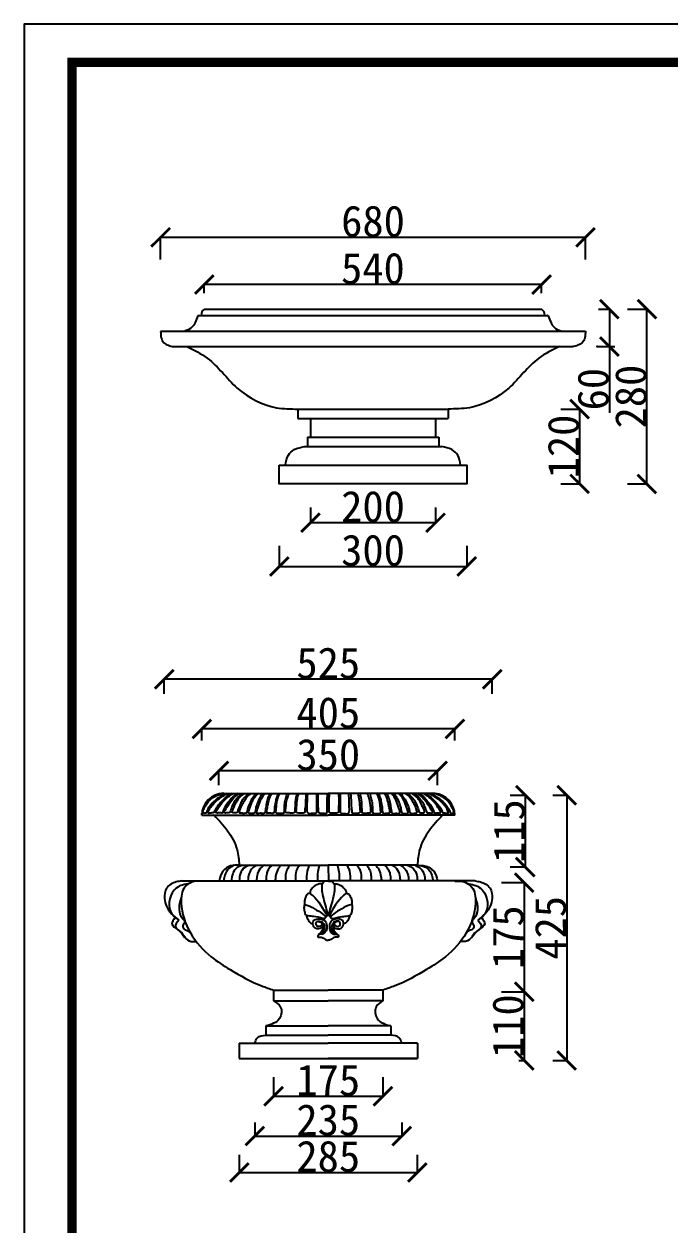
# Model space of a CAD drawing. Extents: x 3172 to 33391, y 13916 to 34175.
# Drawn here: x 8811 to 9845, y 19893 to 21815 of the extents above; entities that cross this region are included whole.
import ezdxf

# ---------------------------------------------------------------- set-up
doc = ezdxf.new("R2010")
doc.units = 0
doc.layers.get('0').update_dxf_attribs({"linetype": 'CONTINUOUS'})
doc.layers.get('DEFPOINTS').update_dxf_attribs({"linetype": 'CONTINUOUS'})
doc.dimstyles.new('ISO-25', dxfattribs={"dimtxt": 2.5, "dimasz": 2.5, "dimexe": 1.25, "dimexo": 0.625, "dimtad": 1, "dimdec": 4, "dimdsep": 46, "dimlunit": 6, "dimtxsty": 'Standard', "dimcen": 2.5, "dimadec": 0, "dimazin": 0, "dimtfac": 1, "dimtdec": 4, "dimtmove": 0, "dimatfit": 3, "dimfxl": 1, "dimtolj": 1, "dimtzin": 0, "dimarcsym": 0})

# ---------------------------------------------------------------- blocks, each defined once
blk = doc.blocks.new('_ARCHTICK')
at = {"color": 0, "linetype": 'ByBlock', "const_width": 0.15}
blk.add_lwpolyline([(-0.5, -0.5), (0.5, 0.5)], dxfattribs=at)
blk = doc.blocks.new('*D100')
at = {"color": 0, "linetype": 'ByBlock'}
for p, q in [((11835.2, 18869.2), (11867.4, 18869.2)), ((11866.1, 18589.2), (11866.1, 18869.2)), ((11835.2, 18589.2), (11867.4, 18589.2))]:
    blk.add_line(p, q, dxfattribs=at)
at = {"layer": 'DEFPOINTS', "color": 0, "linetype": 'ByBlock'}
for p in [(11834.6, 18869.2), (11866.1, 18869.2), (11834.6, 18589.2)]:
    blk.add_point(p, dxfattribs=at)
at = {"color": 0, "linetype": 'ByBlock', "xscale": 30, "yscale": 30, "zscale": 30}
for p, rotation in [((11866.1, 18869.2), 90), ((11866.1, 18589.2), 270)]:
    blk.add_blockref('_ARCHTICK', p, dxfattribs=dict(at, rotation=rotation))
at = {"color": 0, "linetype": 'ByBlock', "insert": (11840.5, 18729.2), "char_height": 50, "attachment_point": 5, "rotation": 90}
blk.add_mtext('\\A1;280', dxfattribs=at)
blk = doc.blocks.new('*D102')
at = {"color": 0, "linetype": 'ByBlock'}
for p, q in [((11632, 18709.2), (11663.2, 18709.2)), ((11662, 18709.2), (11662, 18589.2)), ((11632, 18589.2), (11663.2, 18589.2))]:
    blk.add_line(p, q, dxfattribs=at)
at = {"layer": 'DEFPOINTS', "color": 0, "linetype": 'ByBlock'}
for p in [(11631.4, 18709.2), (11631.4, 18589.2), (11662, 18589.2)]:
    blk.add_point(p, dxfattribs=at)
at = {"color": 0, "linetype": 'ByBlock', "xscale": 30, "yscale": 30, "zscale": 30}
for p, rotation in [((11662, 18709.2), 90), ((11662, 18589.2), 270)]:
    blk.add_blockref('_ARCHTICK', p, dxfattribs=dict(at, rotation=rotation))
at = {"color": 0, "linetype": 'ByBlock', "insert": (11636.3, 18649.2), "char_height": 50, "attachment_point": 5, "rotation": 90}
blk.add_mtext('\\A1;120', dxfattribs=at)
blk = doc.blocks.new('*D98')
at = {"color": 0, "linetype": 'ByBlock'}
for p, q in [((11030.8, 18483), (11030.8, 18457.3)), ((11231, 18483), (11231, 18457.3)), ((11231, 18458.5), (11030.8, 18458.5))]:
    blk.add_line(p, q, dxfattribs=at)
at = {"layer": 'DEFPOINTS', "color": 0, "linetype": 'ByBlock'}
for p in [(11030.8, 18483.7), (11231, 18483.7), (11030.8, 18458.5)]:
    blk.add_point(p, dxfattribs=at)
at = {"color": 0, "linetype": 'ByBlock', "xscale": 30, "yscale": 30, "zscale": 30, "rotation": 180}
blk.add_blockref('_ARCHTICK', (11030.8, 18458.5), dxfattribs=at)
at = {"color": 0, "linetype": 'ByBlock', "xscale": 30, "yscale": 30, "zscale": 30}
blk.add_blockref('_ARCHTICK', (11231, 18458.5), dxfattribs=at)
at = {"color": 0, "linetype": 'ByBlock', "insert": (11130.9, 18484.2), "char_height": 50, "attachment_point": 5}
blk.add_mtext('\\A1;200', dxfattribs=at)
blk = doc.blocks.new('*D99')
at = {"color": 0, "linetype": 'ByBlock'}
for p, q in [((10980.8, 18332.8), (10980.8, 18298.6)), ((11281, 18332.8), (11281, 18298.6)), ((10980.8, 18299.8), (11281, 18299.8))]:
    blk.add_line(p, q, dxfattribs=at)
at = {"layer": 'DEFPOINTS', "color": 0, "linetype": 'ByBlock'}
for p in [(10980.8, 18333.4), (11281, 18333.4), (11281, 18299.8)]:
    blk.add_point(p, dxfattribs=at)
at = {"color": 0, "linetype": 'ByBlock', "xscale": 30, "yscale": 30, "zscale": 30, "rotation": 180}
blk.add_blockref('_ARCHTICK', (10980.8, 18299.8), dxfattribs=at)
at = {"color": 0, "linetype": 'ByBlock', "xscale": 30, "yscale": 30, "zscale": 30}
blk.add_blockref('_ARCHTICK', (11281, 18299.8), dxfattribs=at)
at = {"color": 0, "linetype": 'ByBlock', "insert": (11130.9, 18325.5), "char_height": 50, "attachment_point": 5}
blk.add_mtext('\\A1;300', dxfattribs=at)
blk = doc.blocks.new('*D96')
at = {"color": 0, "linetype": 'ByBlock'}
for p, q in [((10790.9, 19047.8), (10790.9, 19084.4)), ((11470.9, 19083.2), (10790.9, 19083.2)), ((11470.9, 19047.8), (11470.9, 19084.4))]:
    blk.add_line(p, q, dxfattribs=at)
at = {"layer": 'DEFPOINTS', "color": 0, "linetype": 'ByBlock'}
for p in [(10790.9, 19083.2), (10790.9, 19047.2), (11470.9, 19047.2)]:
    blk.add_point(p, dxfattribs=at)
at = {"color": 0, "linetype": 'ByBlock', "xscale": 30, "yscale": 30, "zscale": 30, "rotation": 180}
blk.add_blockref('_ARCHTICK', (10790.9, 19083.2), dxfattribs=at)
at = {"color": 0, "linetype": 'ByBlock', "xscale": 30, "yscale": 30, "zscale": 30}
blk.add_blockref('_ARCHTICK', (11470.9, 19083.2), dxfattribs=at)
at = {"color": 0, "linetype": 'ByBlock', "insert": (11130.9, 19108.8), "char_height": 50, "attachment_point": 5}
blk.add_mtext('\\A1;680', dxfattribs=at)
blk = doc.blocks.new('*D97')
at = {"color": 0, "linetype": 'ByBlock'}
for p, q in [((10860.8, 18994), (10860.8, 19008.9)), ((11400.6, 19007.6), (10860.8, 19007.6)), ((11400.6, 18994), (11400.6, 19008.9))]:
    blk.add_line(p, q, dxfattribs=at)
at = {"layer": 'DEFPOINTS', "color": 0, "linetype": 'ByBlock'}
for p in [(10860.8, 19007.6), (10860.8, 18993.3), (11400.6, 18993.3)]:
    blk.add_point(p, dxfattribs=at)
at = {"color": 0, "linetype": 'ByBlock', "xscale": 30, "yscale": 30, "zscale": 30, "rotation": 180}
blk.add_blockref('_ARCHTICK', (10860.8, 19007.6), dxfattribs=at)
at = {"color": 0, "linetype": 'ByBlock', "xscale": 30, "yscale": 30, "zscale": 30}
blk.add_blockref('_ARCHTICK', (11400.6, 19007.6), dxfattribs=at)
at = {"color": 0, "linetype": 'ByBlock', "insert": (11130.7, 19033.3), "char_height": 50, "attachment_point": 5}
blk.add_mtext('\\A1;540', dxfattribs=at)
blk = doc.blocks.new('*D101')
at = {"color": 0, "linetype": 'ByBlock'}
for p, q in [((11742.7, 18869.2), (11761.5, 18869.2)), ((11760.3, 18869.2), (11760.3, 18809.2)), ((11742.1, 18809.2), (11761.5, 18809.2)), ((11760.3, 18809.2), (11760.3, 18703))]:
    blk.add_line(p, q, dxfattribs=at)
at = {"layer": 'DEFPOINTS', "color": 0, "linetype": 'ByBlock'}
for p in [(11742.1, 18869.2), (11741.5, 18809.2), (11760.3, 18809.2)]:
    blk.add_point(p, dxfattribs=at)
at = {"color": 0, "linetype": 'ByBlock', "xscale": 30, "yscale": 30, "zscale": 30}
for p, rotation in [((11760.3, 18869.2), 90), ((11760.3, 18809.2), 270)]:
    blk.add_blockref('_ARCHTICK', p, dxfattribs=dict(at, rotation=rotation))
at = {"color": 0, "linetype": 'ByBlock', "insert": (11734.6, 18741.1), "char_height": 50, "attachment_point": 5, "rotation": 90}
blk.add_mtext('\\A1;60', dxfattribs=at)
blk = doc.blocks.new('*D107')
at = {"color": 0, "linetype": 'ByBlock'}
for p, q in [((9019.8, 21192.3), (9043.4, 21192.3)), ((9042.2, 21192.3), (9042.2, 20767.3)), ((9019.8, 20767.3), (9043.4, 20767.3))]:
    blk.add_line(p, q, dxfattribs=at)
at = {"layer": 'DEFPOINTS', "color": 0, "linetype": 'ByBlock'}
for p in [(9019.2, 21192.3), (9019.2, 20767.3), (9042.2, 20767.3)]:
    blk.add_point(p, dxfattribs=at)
at = {"color": 0, "linetype": 'ByBlock', "xscale": 30, "yscale": 30, "zscale": 30}
for p, rotation in [((9042.2, 21192.3), 90), ((9042.2, 20767.3), 270)]:
    blk.add_blockref('_ARCHTICK', p, dxfattribs=dict(at, rotation=rotation))
at = {"color": 0, "linetype": 'ByBlock', "insert": (9016.6, 20979.8), "char_height": 50, "attachment_point": 5, "rotation": 90}
blk.add_mtext('\\A1;425', dxfattribs=at)
blk = doc.blocks.new('*D108')
at = {"color": 0, "linetype": 'ByBlock'}
for p, q in [((8972.2, 21192.3), (8997.6, 21192.3)), ((8996.3, 21192.3), (8996.3, 21077.3)), ((8972.2, 21077.3), (8997.6, 21077.3))]:
    blk.add_line(p, q, dxfattribs=at)
at = {"layer": 'DEFPOINTS', "color": 0, "linetype": 'ByBlock'}
for p in [(8971.6, 21192.3), (8971.6, 21077.3), (8996.3, 21077.3)]:
    blk.add_point(p, dxfattribs=at)
at = {"color": 0, "linetype": 'ByBlock', "xscale": 30, "yscale": 30, "zscale": 30}
for p, rotation in [((8996.3, 21192.3), 90), ((8996.3, 21077.3), 270)]:
    blk.add_blockref('_ARCHTICK', p, dxfattribs=dict(at, rotation=rotation))
at = {"color": 0, "linetype": 'ByBlock', "insert": (8970.7, 21134.8), "char_height": 50, "attachment_point": 5, "rotation": 90}
blk.add_mtext('\\A1;115', dxfattribs=at)
blk = doc.blocks.new('*D110')
at = {"color": 0, "linetype": 'ByBlock'}
for p, q in [((8958.2, 20877.3), (8995.8, 20877.3)), ((8994.5, 20877.3), (8994.5, 20767.3)), ((8985.7, 20767.3), (8995.8, 20767.3))]:
    blk.add_line(p, q, dxfattribs=at)
at = {"layer": 'DEFPOINTS', "color": 0, "linetype": 'ByBlock'}
for p in [(8957.6, 20877.3), (8985.1, 20767.3), (8994.5, 20767.3)]:
    blk.add_point(p, dxfattribs=at)
at = {"color": 0, "linetype": 'ByBlock', "xscale": 30, "yscale": 30, "zscale": 30}
for p, rotation in [((8994.5, 20877.3), 90), ((8994.5, 20767.3), 270)]:
    blk.add_blockref('_ARCHTICK', p, dxfattribs=dict(at, rotation=rotation))
at = {"color": 0, "linetype": 'ByBlock', "insert": (8968.9, 20822.3), "char_height": 50, "attachment_point": 5, "rotation": 90}
blk.add_mtext('\\A1;110', dxfattribs=at)
blk = doc.blocks.new('*D109')
at = {"color": 0, "linetype": 'ByBlock'}
for p, q in [((8958.2, 21052.3), (8995.8, 21052.3)), ((8994.5, 21052.3), (8994.5, 20877.3)), ((8958.2, 20877.3), (8995.8, 20877.3))]:
    blk.add_line(p, q, dxfattribs=at)
at = {"layer": 'DEFPOINTS', "color": 0, "linetype": 'ByBlock'}
for p in [(8957.6, 21052.3), (8957.6, 20877.3), (8994.5, 20877.3)]:
    blk.add_point(p, dxfattribs=at)
at = {"color": 0, "linetype": 'ByBlock', "xscale": 30, "yscale": 30, "zscale": 30}
for p, rotation in [((8994.5, 21052.3), 90), ((8994.5, 20877.3), 270)]:
    blk.add_blockref('_ARCHTICK', p, dxfattribs=dict(at, rotation=rotation))
at = {"color": 0, "linetype": 'ByBlock', "insert": (8968.9, 20964.8), "char_height": 50, "attachment_point": 5, "rotation": 90}
blk.add_mtext('\\A1;175', dxfattribs=at)
blk = doc.blocks.new('*D111')
at = {"color": 0, "linetype": 'ByBlock'}
for p, q in [((8538.4, 20634.1), (8538.4, 20604.4)), ((8823.4, 20634.1), (8823.4, 20604.4)), ((8538.4, 20605.7), (8823.4, 20605.7))]:
    blk.add_line(p, q, dxfattribs=at)
at = {"layer": 'DEFPOINTS', "color": 0, "linetype": 'ByBlock'}
for p in [(8538.4, 20634.7), (8823.4, 20634.7), (8823.4, 20605.7)]:
    blk.add_point(p, dxfattribs=at)
at = {"color": 0, "linetype": 'ByBlock', "xscale": 30, "yscale": 30, "zscale": 30, "rotation": 180}
blk.add_blockref('_ARCHTICK', (8538.4, 20605.7), dxfattribs=at)
at = {"color": 0, "linetype": 'ByBlock', "xscale": 30, "yscale": 30, "zscale": 30}
blk.add_blockref('_ARCHTICK', (8823.4, 20605.7), dxfattribs=at)
at = {"color": 0, "linetype": 'ByBlock', "insert": (8680.9, 20631.3), "char_height": 50, "attachment_point": 5}
blk.add_mtext('\\A1;285', dxfattribs=at)
blk = doc.blocks.new('*D112')
at = {"color": 0, "linetype": 'ByBlock'}
for p, q in [((8563.4, 20668), (8563.4, 20645)), ((8798.4, 20668), (8798.4, 20645)), ((8563.4, 20646.2), (8798.4, 20646.2))]:
    blk.add_line(p, q, dxfattribs=at)
at = {"layer": 'DEFPOINTS', "color": 0, "linetype": 'ByBlock'}
for p in [(8563.4, 20668.6), (8798.4, 20668.6), (8798.4, 20646.2)]:
    blk.add_point(p, dxfattribs=at)
at = {"color": 0, "linetype": 'ByBlock', "xscale": 30, "yscale": 30, "zscale": 30, "rotation": 180}
blk.add_blockref('_ARCHTICK', (8563.4, 20646.2), dxfattribs=at)
at = {"color": 0, "linetype": 'ByBlock', "xscale": 30, "yscale": 30, "zscale": 30}
blk.add_blockref('_ARCHTICK', (8798.4, 20646.2), dxfattribs=at)
at = {"color": 0, "linetype": 'ByBlock', "insert": (8680.9, 20671.8), "char_height": 50, "attachment_point": 5}
blk.add_mtext('\\A1;235', dxfattribs=at)
blk = doc.blocks.new('*D113')
at = {"color": 0, "linetype": 'ByBlock'}
for p, q in [((8593.4, 20722.6), (8593.4, 20690.8)), ((8768.4, 20722.6), (8768.4, 20690.8)), ((8593.4, 20692.1), (8768.4, 20692.1))]:
    blk.add_line(p, q, dxfattribs=at)
at = {"layer": 'DEFPOINTS', "color": 0, "linetype": 'ByBlock'}
for p in [(8593.4, 20723.3), (8768.4, 20723.3), (8768.4, 20692.1)]:
    blk.add_point(p, dxfattribs=at)
at = {"color": 0, "linetype": 'ByBlock', "xscale": 30, "yscale": 30, "zscale": 30, "rotation": 180}
blk.add_blockref('_ARCHTICK', (8593.4, 20692.1), dxfattribs=at)
at = {"color": 0, "linetype": 'ByBlock', "xscale": 30, "yscale": 30, "zscale": 30}
blk.add_blockref('_ARCHTICK', (8768.4, 20692.1), dxfattribs=at)
at = {"color": 0, "linetype": 'ByBlock', "insert": (8680.9, 20717.7), "char_height": 50, "attachment_point": 5}
blk.add_mtext('\\A1;175', dxfattribs=at)
blk = doc.blocks.new('*D105')
at = {"color": 0, "linetype": 'ByBlock'}
for p, q in [((8478.4, 21320.6), (8478.4, 21340.6)), ((8883.6, 21339.3), (8478.4, 21339.3)), ((8883.6, 21320.6), (8883.6, 21340.6))]:
    blk.add_line(p, q, dxfattribs=at)
at = {"layer": 'DEFPOINTS', "color": 0, "linetype": 'ByBlock'}
for p in [(8478.4, 21339.3), (8478.4, 21319.9), (8883.6, 21319.9)]:
    blk.add_point(p, dxfattribs=at)
at = {"color": 0, "linetype": 'ByBlock', "xscale": 30, "yscale": 30, "zscale": 30, "rotation": 180}
blk.add_blockref('_ARCHTICK', (8478.4, 21339.3), dxfattribs=at)
at = {"color": 0, "linetype": 'ByBlock', "xscale": 30, "yscale": 30, "zscale": 30}
blk.add_blockref('_ARCHTICK', (8883.6, 21339.3), dxfattribs=at)
at = {"color": 0, "linetype": 'ByBlock', "insert": (8681, 21365), "char_height": 50, "attachment_point": 5}
blk.add_mtext('\\A1;405', dxfattribs=at)
blk = doc.blocks.new('*D106')
at = {"color": 0, "linetype": 'ByBlock'}
for p, q in [((8505.9, 21272.3), (8505.9, 21296.5)), ((8855.9, 21295.2), (8505.9, 21295.2)), ((8855.9, 21272.3), (8855.9, 21296.5))]:
    blk.add_line(p, q, dxfattribs=at)
at = {"layer": 'DEFPOINTS', "color": 0, "linetype": 'ByBlock'}
for p in [(8505.9, 21295.2), (8505.9, 21271.7), (8855.9, 21271.7)]:
    blk.add_point(p, dxfattribs=at)
at = {"color": 0, "linetype": 'ByBlock', "xscale": 30, "yscale": 30, "zscale": 30, "rotation": 180}
blk.add_blockref('_ARCHTICK', (8505.9, 21295.2), dxfattribs=at)
at = {"color": 0, "linetype": 'ByBlock', "xscale": 30, "yscale": 30, "zscale": 30}
blk.add_blockref('_ARCHTICK', (8855.9, 21295.2), dxfattribs=at)
at = {"color": 0, "linetype": 'ByBlock', "insert": (8680.9, 21320.9), "char_height": 50, "attachment_point": 5}
blk.add_mtext('\\A1;350', dxfattribs=at)
blk = doc.blocks.new('*D104')
at = {"color": 0, "linetype": 'ByBlock'}
for p, q in [((8418.4, 21354.5), (8418.4, 21379.4)), ((8943.4, 21378.1), (8418.4, 21378.1)), ((8943.4, 21354.5), (8943.4, 21379.4))]:
    blk.add_line(p, q, dxfattribs=at)
at = {"layer": 'DEFPOINTS', "color": 0, "linetype": 'ByBlock'}
for p in [(8418.4, 21378.1), (8418.4, 21353.8), (8943.4, 21353.8)]:
    blk.add_point(p, dxfattribs=at)
at = {"color": 0, "linetype": 'ByBlock', "xscale": 30, "yscale": 30, "zscale": 30, "rotation": 180}
blk.add_blockref('_ARCHTICK', (8418.4, 21378.1), dxfattribs=at)
at = {"color": 0, "linetype": 'ByBlock', "xscale": 30, "yscale": 30, "zscale": 30}
blk.add_blockref('_ARCHTICK', (8943.4, 21378.1), dxfattribs=at)
at = {"color": 0, "linetype": 'ByBlock', "insert": (8680.9, 21403.8), "char_height": 50, "attachment_point": 5}
blk.add_mtext('\\A1;525', dxfattribs=at)
blk = doc.blocks.new('A$C4D060807')
for p, q in [((86.5, 428.8), (626.6, 428.8)), ((76.9, 418.8), (636.1, 418.8)), ((16.6, 393.8), (696.6, 393.8)), ((37, 368.8), (676.2, 368.8)), ((716.1, 368.8), (743.9, 368.8)), ((236.4, 268.8), (476.8, 268.8)), ((236.4, 268.8), (236.4, 253.8)), ((236.4, 253.8), (476.8, 253.8)), ((256.5, 253.8), (256.5, 223.8)), ((456.7, 253.8), (456.7, 223.8)), ((476.8, 268.8), (476.8, 253.8)), ((251.5, 223.8), (251.5, 208.8)), ((251.5, 223.8), (461.7, 223.8)), ((461.7, 223.8), (461.7, 208.8)), ((246.5, 208.8), (466.7, 208.8))]:
    blk.add_line(p, q)
blk.add_lwpolyline([(206.5, 178.8), (506.7, 178.8), (506.7, 148.8), (206.5, 148.8)], close=True)
for centre, radius, start, end in [((93.3, 419.2), 11.7, 125.1976, 182.0917), ((620.4, 419.3), 11.2, 357.5625, 58.1862)]:
    blk.add_arc(centre, radius, start, end)
for points in [[(76.3, 418.2), (71.7, 407.3), (66.8, 399.8), (55.8, 394)], [(76.3, 418.2), (76.6, 418.6), (76.9, 418.8), (77.1, 418.8)], [(636.9, 418.2), (636.6, 418.6), (636.3, 418.8), (636.1, 418.8)], [(636.9, 418.2), (641.5, 407.3), (646.3, 399.8), (657.4, 394)], [(16.6, 393.8), (17.7, 383.1), (21.7, 375.1), (29.2, 370.9), (37, 368.8)], [(696.6, 393.8), (695.5, 383.1), (691.5, 375.1), (684, 370.9), (676.2, 368.8)], [(58.3, 368.8), (91.3, 350.3), (139.2, 302.4), (202.1, 271), (236.4, 268.8)], [(654.9, 368.8), (621.9, 350.3), (574, 302.4), (511.1, 271), (476.8, 268.8)], [(216.5, 178.8), (221.1, 194.9), (230.5, 203.8), (246.5, 208.8)], [(496.7, 178.8), (492.1, 194.9), (482.7, 203.8), (466.7, 208.8)]]:
    blk.add_spline(points, degree=3)
blk.add_point((715.4, 368.8))
for base, p1, p2, picture, middle, set_off in [((16.6, 543.9), (696.6, 507.9), (16.6, 507.9), '*D96', (356.6, 569.6), (-10774.3, -18539.3)), ((86.5, 468.4), (626.3, 454.1), (86.5, 454.1), '*D97', (356.4, 494), (-10774.3, -18539.3)), ((256.5, 86.6), (456.7, 111.8), (256.5, 111.8), '*D98', (356.6, 117.3), (-10774.3, -18371.9)), ((506.7, 16.6), (206.5, 50.2), (506.7, 50.2), '*D99', (356.6, 47.2), (-10774.3, -18283.2))]:
    dim = blk.add_linear_dim(base=base, p1=p1, p2=p2, dimstyle='ISO-25', override={"dimtxt": 50, "dimasz": 30, "dimdec": 0, "dimblk1": 'ARCHTICK', "dimblk2": 'ARCHTICK', "dimsah": 1, "dimtdec": 0})
    dim.commit()
    dim.dimension.update_dxf_attribs({"geometry": picture, "text_midpoint": middle, "insert": set_off})
for base, p1, p2, picture, middle, set_off in [((734.9, 368.8), (716.7, 428.8), (716.1, 368.8), '*D101', (709.2, 300.7), (-11025.4, -18440.4)), ((795.1, 428.8), (763.5, 148.8), (763.5, 428.8), '*D100', (769.4, 288.8), (-11071.1, -18440.4)), ((687.3, 148.8), (656.7, 268.8), (656.7, 148.8), '*D102', (661.7, 208.8), (-10974.7, -18440.4))]:
    dim = blk.add_linear_dim(base=base, p1=p1, p2=p2, angle=90, dimstyle='ISO-25', override={"dimtxt": 50, "dimasz": 30, "dimdec": 0, "dimblk1": 'ARCHTICK', "dimblk2": 'ARCHTICK', "dimsah": 1, "dimtdec": 0})
    dim.commit()
    dim.dimension.update_dxf_attribs({"geometry": picture, "text_midpoint": middle, "insert": set_off})
blk = doc.blocks.new('A$C1BF7323E')
for p, q in [((108, 624), (279.1, 624)), ((450.1, 624), (279.1, 624)), ((76.4, 589), (279.1, 589)), ((76.6, 589), (76.6, 591.9)), ((481.6, 589), (279.1, 589)), ((136.6, 509), (279.1, 509)), ((421.6, 509), (279.1, 509)), ((279.1, 509), (279.2, 483.6)), ((43.9, 484), (279.1, 484)), ((514.3, 484), (279.1, 484)), ((191.6, 309), (279.1, 309)), ((191.6, 309), (191.6, 291.5)), ((366.6, 309), (279.1, 309)), ((366.6, 309), (366.6, 291.5)), ((191.6, 291.5), (279.1, 291.5)), ((366.6, 291.5), (279.1, 291.5)), ((179.1, 251.5), (279.1, 251.5)), ((179.1, 251.5), (179.1, 236.5)), ((379.1, 251.5), (279.1, 251.5)), ((379.1, 251.5), (379.1, 236.5)), ((179.1, 236.5), (279.1, 236.5)), ((379.1, 236.5), (279.1, 236.5)), ((136.6, 224), (279.1, 224)), ((136.6, 224), (136.6, 199)), ((421.6, 224), (279.1, 224)), ((421.6, 224), (421.6, 199)), ((136.6, 199), (421.6, 199)), ((421.6, 199), (279.1, 199))]:
    blk.add_line(p, q)
for centre, radius, start, end in [((112.1, 588.5), 35.7, 90.7884, 179.1796), ((445.9, 588.4), 35.8, 0.9196, 83.2662)]:
    blk.add_arc(centre, radius, start, end)
for points in [[(115.4, 624.1), (108.6, 620.3), (101.4, 615.7), (90.6, 605.3), (86, 598.8), (84.5, 593.8), (84.3, 593), (81.5, 592.4), (78.3, 593), (78.7, 596.2), (81.7, 602.7), (85.5, 608.7), (91, 614.7), (98.2, 619.3), (103.6, 621.7), (109.2, 623.7)], [(124.3, 623.9), (118.7, 620.7), (111.6, 614.7), (106.4, 609.3), (100.4, 601.7), (97.8, 597.8), (96.6, 594.6), (95.4, 593), (92.8, 592.8), (87.2, 592.6), (87.2, 593.8), (89.6, 600.1), (95.8, 607.7), (104.8, 615.9), (112.2, 620.7), (115.6, 622.7), (118.9, 623.9)], [(134.5, 624.1), (130.1, 621.7), (125.1, 617.3), (120.1, 611.3), (113, 600.9), (111, 596.4), (110.2, 594.2), (109.8, 593), (107.2, 592.8), (105.4, 593), (100.2, 592.8), (99.8, 593), (100.8, 597.4), (106, 605.1), (112.8, 613.3), (119.3, 618.9), (124.9, 622.7), (126.7, 624.1)], [(141.1, 623.9), (136.7, 620.3), (131.5, 614.5), (126.9, 607.5), (123.9, 600.3), (122.3, 596), (121.7, 594.4), (121.3, 593.4), (118.3, 592.8), (114.4, 592.6), (112.6, 593), (113.8, 597.2), (119.3, 605.9), (126.5, 615.5), (133.3, 621.7), (136.7, 623.7)], [(151.8, 624.1), (146.5, 619.1), (141.7, 613.5), (138.3, 607.1), (134.5, 597.2), (133.7, 594.2), (133.1, 593.2), (130.1, 592.8), (124.9, 593.8), (125.7, 597), (128.9, 604.3), (133.3, 612.3), (139.3, 619.7), (145.1, 623.9)], [(163.6, 623.7), (159.8, 619.3), (154, 609.7), (150.2, 600.1), (148.8, 593.8), (148.6, 593.2), (146.7, 592.2), (142.5, 592), (139.5, 592.4), (137.7, 592.6), (137.7, 597), (139.5, 602.1), (143.1, 609.7), (147.5, 616.3), (151, 620.5), (156.1, 623.9)], [(173.8, 623.9), (169.8, 617.5), (165.2, 607.7), (162.8, 599.2), (162, 595), (161.4, 593), (156.4, 591.8), (151, 593), (151.6, 595.8), (156, 607.9), (162.6, 619.5), (166.8, 623.9)], [(185.7, 623.7), (183.1, 618.7), (180.7, 610.5), (179, 600.9), (178.2, 595.2), (177.8, 593.4), (172, 592), (169.8, 592.2), (165.2, 592), (166.2, 600.3), (168.2, 606.7), (173.8, 618.7), (177.5, 624.1)], [(198.9, 623.9), (196.7, 618.9), (194.9, 611.9), (193.1, 601.9), (192.5, 595.2), (191.9, 593), (184.5, 592.2), (180.9, 592.6), (180.5, 594.8), (181.1, 599.2), (182.7, 606.9), (186.1, 618.5), (189.1, 623.9)], [(212.8, 623.7), (210.3, 615.1), (208.9, 607.5), (208.3, 597.2), (207.9, 593.4), (207.7, 592.6), (201.3, 592), (196.1, 592.6), (195.3, 593.6), (195.3, 594.8), (196.1, 605.7), (199.5, 619.7), (201.5, 623.9)], [(228.8, 623.9), (227.2, 617.7), (225.8, 602.1), (225.6, 595.6), (225.2, 593.4), (222.4, 592.4), (218.2, 592.4), (214.8, 592.8), (211.2, 593.2), (210.8, 596.6), (212.4, 611.5), (215, 619.9), (216.6, 624.1)], [(243.6, 623.8), (242.5, 609.7), (242.1, 601.7), (241.6, 596.6), (241.4, 593.4), (238.6, 592.6), (232, 592.4), (228.2, 593.8), (227.8, 596.4), (228.4, 601.9), (229.6, 615.5), (231.7, 623.8)], [(260.3, 623.9), (260.1, 609.1), (260.3, 599.6), (259.5, 592.8), (251.5, 591.6), (247.3, 591.6), (245.3, 595.4), (245.3, 598.8), (245.5, 611.1), (246.1, 622.9), (246.2, 623.9)], [(262.6, 624), (262.5, 610.1), (262.7, 596.6), (263.1, 593.8), (270.7, 592.2), (276.5, 592.9), (277.3, 596.6), (277.4, 608.2), (277.6, 624)], [(297.9, 623.9), (298.1, 609.1), (297.9, 599.6), (298.7, 592.8), (306.7, 591.6), (310.8, 591.6), (312.8, 595.4), (312.8, 598.8), (312.6, 611.1), (312, 622.9), (312, 623.9)], [(314.6, 623.8), (315.6, 609.7), (316, 601.7), (316.6, 596.6), (316.8, 593.4), (319.6, 592.6), (326.2, 592.4), (330, 593.8), (330.4, 596.4), (329.8, 601.9), (328.6, 615.5), (326.5, 623.8)], [(329.4, 623.9), (331, 617.7), (332.4, 602.1), (332.6, 595.6), (333, 593.4), (335.8, 592.4), (340, 592.4), (343.3, 592.8), (346.9, 593.2), (347.3, 596.6), (345.7, 611.5), (343.1, 619.9), (341.6, 624.1)], [(345.3, 623.7), (347.9, 615.1), (349.3, 607.5), (349.9, 597.2), (350.3, 593.4), (350.5, 592.6), (356.9, 592), (362.1, 592.6), (362.9, 593.6), (362.9, 594.8), (362.1, 605.7), (358.7, 619.7), (356.7, 623.9)], [(359.3, 623.9), (361.5, 618.9), (363.3, 611.9), (365.1, 601.9), (365.7, 595.2), (366.3, 593), (373.6, 592.2), (377.2, 592.6), (377.6, 594.8), (377, 599.2), (375.4, 606.9), (372.1, 618.5), (369.1, 623.9)], [(372.5, 623.7), (375, 618.7), (377.4, 610.5), (379.2, 600.9), (380, 595.2), (380.4, 593.4), (386.2, 592), (388.4, 592.2), (393, 592), (392, 600.3), (390, 606.7), (384.4, 618.7), (380.7, 624.1)], [(384.4, 623.9), (388.4, 617.5), (393, 607.7), (395.4, 599.2), (396.2, 595), (396.8, 593), (401.8, 591.8), (407.1, 593), (406.5, 595.8), (402.2, 607.9), (395.6, 619.5), (391.4, 623.9)], [(394.6, 623.7), (398.4, 619.3), (404.2, 609.7), (407.9, 600.1), (409.3, 593.8), (409.5, 593.2), (411.5, 592.2), (415.7, 592), (418.7, 592.4), (420.5, 592.6), (420.5, 597), (418.7, 602.1), (415.1, 609.7), (410.7, 616.3), (407.1, 620.5), (402.1, 623.9)], [(406.3, 624.1), (411.7, 619.1), (416.5, 613.5), (419.9, 607.1), (423.7, 597.2), (424.5, 594.2), (425.1, 593.2), (428.1, 592.8), (433.3, 593.8), (432.5, 597), (429.3, 604.3), (424.9, 612.3), (418.9, 619.7), (413.1, 623.9)], [(417.1, 623.9), (421.5, 620.3), (426.7, 614.5), (431.3, 607.5), (434.3, 600.3), (435.8, 596), (436.4, 594.4), (436.8, 593.4), (439.8, 592.8), (443.8, 592.6), (445.6, 593), (444.4, 597.2), (438.8, 605.9), (431.7, 615.5), (424.9, 621.7), (421.5, 623.7)], [(423.7, 624.1), (428.1, 621.7), (433.1, 617.3), (438, 611.3), (445.2, 600.9), (447.2, 596.4), (448, 594.2), (448.4, 593), (451, 592.8), (452.8, 593), (458, 592.8), (458.4, 593), (457.4, 597.4), (452.2, 605.1), (445.4, 613.3), (438.8, 618.9), (433.3, 622.7), (431.5, 624.1)], [(433.9, 623.9), (439.4, 620.7), (446.6, 614.7), (451.8, 609.3), (457.8, 601.7), (460.4, 597.8), (461.6, 594.6), (462.8, 593), (465.4, 592.8), (470.9, 592.6), (470.9, 593.8), (468.5, 600.1), (462.4, 607.7), (453.4, 615.9), (446, 620.7), (442.6, 622.7), (439.2, 623.9)], [(442.8, 624.1), (449.6, 620.3), (456.8, 615.7), (467.5, 605.3), (472.1, 598.8), (473.7, 593.8), (473.9, 593), (476.7, 592.4), (479.9, 593), (479.5, 596.2), (476.5, 602.7), (472.7, 608.7), (467.1, 614.7), (460, 619.3), (454.6, 621.7), (449, 623.7)], [(96.4, 589), (117.9, 563.9), (133, 533.8), (136.6, 509)], [(461.8, 589), (440.3, 563.9), (425.2, 533.8), (421.6, 509)], [(136.6, 509), (122.7, 508), (110.4, 499.3), (104.1, 484)], [(128.4, 509), (120.1, 503.6), (113.4, 492.9), (111.6, 484)], [(139.9, 508.8), (131.4, 503.6), (126, 495.1), (124.1, 484)], [(153.3, 509), (145.3, 505.4), (138.3, 496), (136.6, 484)], [(164.1, 509), (158, 504.5), (152.2, 495.5), (150.3, 484)], [(176.9, 509.2), (169.9, 503.6), (165.2, 492.4), (164.1, 484)], [(189, 509), (183.6, 503.2), (180.9, 496.9), (179.6, 488.8), (179.1, 484)], [(203.6, 509), (198.4, 502.3), (194.8, 490.8), (194.1, 484)], [(217.9, 509), (213, 502), (210.8, 493.5), (210.3, 484)], [(233.9, 509), (229.1, 503.2), (226.6, 490.2), (226.6, 484)], [(249.3, 509), (246.2, 502.9), (244.2, 487.3), (244.1, 484)], [(264.8, 509), (262.1, 498.5), (261.6, 484)], [(293.4, 509), (296.1, 498.5), (296.6, 484)], [(308.9, 509), (312, 502.9), (314, 487.3), (314.1, 484)], [(324.3, 509), (329, 503.2), (331.6, 490.2), (331.6, 484)], [(340.3, 509), (345.2, 502), (347.4, 493.5), (347.8, 484)], [(354.6, 509), (359.8, 502.3), (363.4, 490.8), (364.1, 484)], [(369.2, 509), (374.6, 503.2), (377.3, 496.9), (378.6, 488.8), (379.1, 484)], [(381.3, 509.2), (388.2, 503.6), (393, 492.4), (394.1, 484)], [(394.1, 509), (400.1, 504.5), (406, 495.5), (407.8, 484)], [(404.8, 509), (412.9, 505.4), (419.9, 496), (421.6, 484)], [(418.3, 508.8), (426.8, 503.6), (432.2, 495.1), (434.1, 484)], [(421.6, 509), (438, 503.6), (444.8, 492.9), (446.6, 484)], [(421.6, 509), (439.9, 505.7), (447.8, 499.3), (454.1, 484)], [(43.8, 483.7), (35.7, 482.2), (20.2, 472.2), (17.1, 455.5), (19.9, 443.2), (39.7, 420.9)], [(76.3, 483.4), (60.2, 481.7), (49.7, 474.5), (43.6, 448.9), (91.4, 362.3), (121.9, 341.7), (172.5, 315.6), (191.6, 309)], [(481.8, 483.4), (498, 481.7), (508.5, 474.5), (514.6, 448.9), (466.8, 362.3), (436.3, 341.7), (385.7, 315.6), (366.6, 309)], [(514.4, 483.7), (522.5, 482.2), (538, 472.2), (541.1, 455.5), (538.3, 443.2), (518.5, 420.9)], [(56.8, 479.7), (35.7, 472.2), (26.2, 435.3), (39.7, 420.9)], [(249.5, 464.1), (246.5, 462.9), (242.6, 457.4), (241, 451.9), (241, 446.2)], [(269.3, 479.2), (263.2, 478.6), (254, 472.8), (250.1, 466.5), (249.5, 464.1)], [(288.3, 479.2), (294.4, 478.6), (303.6, 472.8), (307.5, 466.5), (308.1, 464.1)], [(308.1, 464.1), (311.1, 462.9), (315, 457.4), (316.6, 451.9), (316.6, 446.2)], [(501.3, 479.7), (522.5, 472.2), (532, 435.3), (518.5, 420.9)], [(43.6, 457), (40.2, 437.5), (45.3, 424.4), (48.8, 419.4), (48.8, 417.4)], [(241.2, 446.4), (240.2, 442.3), (241, 434.9), (243.4, 428.8), (244.4, 428.2)], [(316.4, 446.4), (317.4, 442.3), (316.6, 434.9), (314.2, 428.8), (313.2, 428.2)], [(514.6, 457), (517.9, 437.5), (512.9, 424.4), (509.4, 419.4), (509.4, 417.4)], [(33.6, 424.7), (28.8, 415.1), (39, 404.8), (59.3, 386.7), (66.4, 386.7)], [(270.3, 410.5), (266.2, 407.6), (256, 410.1), (254.8, 419), (272.7, 420.3), (276.8, 411.9), (269.9, 398.7), (262.8, 397), (262.2, 394.4), (267.4, 393.6), (274.4, 389.7), (278.7, 388.7)], [(265.7, 422.9), (272.1, 422.9), (275.4, 426.1), (278.8, 429.3)], [(291.9, 422.9), (285.5, 422.9), (282.2, 426.1), (278.8, 429.3)], [(287.3, 410.5), (291.4, 407.6), (301.6, 410.1), (302.8, 419), (284.9, 420.3), (280.8, 411.9), (287.7, 398.7), (294.8, 397), (295.3, 394.4), (290.2, 393.6), (283.2, 389.7), (278.8, 388.7)], [(524.6, 424.7), (529.4, 415.1), (519.1, 404.8), (498.9, 386.7), (491.7, 386.7)], [(39.7, 420.9), (34.2, 410.8), (44.9, 400), (50, 392.8)], [(48.8, 416.9), (46.6, 413.4), (47.3, 407.6), (53.4, 404.1), (59.6, 399.3)], [(269.7, 413.9), (262.2, 410.7), (259.7, 413.3), (260.1, 417.8), (265.2, 419.4), (271.7, 415.2), (273, 411.7), (271.1, 402.5), (267.7, 399.9), (265.2, 398.7), (263.6, 397.8)], [(261.7, 419.2), (268.1, 416.6), (270.3, 409.7), (269.5, 405), (264.2, 398.1), (263.6, 397.4)], [(287.9, 413.9), (295.3, 410.7), (297.9, 413.3), (297.5, 417.8), (292.4, 419.4), (285.9, 415.2), (284.5, 411.7), (286.5, 402.5), (289.8, 399.9), (292.4, 398.7), (294, 397.8)], [(295.9, 419.2), (289.5, 416.6), (287.3, 409.7), (288.1, 405), (293.4, 398.1), (294, 397.4)], [(509.4, 416.9), (511.6, 413.4), (510.9, 407.6), (504.8, 404.1), (498.6, 399.3)], [(518.5, 420.9), (524, 410.8), (513.3, 400), (508.2, 392.8)], [(191.6, 291.5), (202.4, 282.3), (200.9, 263.2), (179.1, 251.5)], [(191.6, 291.5), (202.4, 282.3), (200.9, 263.2), (179.1, 251.5)], [(191.6, 291.5), (202.4, 282.3), (200.9, 263.2), (179.1, 251.5)], [(366.6, 291.5), (355.8, 282.3), (357.3, 263.2), (379.1, 251.5)], [(161.6, 224), (165.7, 232.5), (179.1, 236.5)], [(396.6, 224), (392.5, 232.5), (379.1, 236.5)]]:
    blk.add_spline(points, degree=3)
for points, knots in [([(295.6, 624), (295.6, 619.3), (295.8, 610.1), (295.6, 600.6), (295.4, 591.6), (288, 592.6), (280.6, 591.6), (280.4, 600.3), (280.4, 609.8), (280.7, 618.9), (280.8, 624)], [0, 0, 0, 0, 27.791874, 54.891637, 60.52717, 76.010317, 88.993554, 96.548949, 120.839387, 150.583213, 150.583213, 150.583213, 150.583213]), ([(278.4, 483.6), (275.6, 483.4), (268.8, 482.9), (268.1, 470.2), (270.2, 458.7), (274.1, 445.4), (276.8, 435.3), (277.9, 429.7), (278.1, 428.7)], [0, 0, 0, 0, 14.961027, 36.390197, 60.99129, 89.473989, 118.236678, 123.922796, 123.922796, 123.922796, 123.922796]), ([(279.2, 483.6), (282, 483.4), (288.8, 482.9), (289.5, 470.2), (287.4, 458.7), (283.5, 445.4), (280.7, 435.3), (279.7, 429.7), (279.5, 428.7)], [0, 0, 0, 0, 14.961027, 36.390197, 60.99129, 89.473989, 118.236678, 123.922796, 123.922796, 123.922796, 123.922796]), ([(249.3, 464.1), (250.8, 463), (263, 453.8), (270.6, 440.1), (277, 427.8)], [7.685367, 7.685367, 7.685367, 7.685367, 18.542098, 99.588925, 99.588925, 99.588925, 99.588925]), ([(308.3, 464.1), (306.8, 463), (294.6, 453.8), (287, 440.1), (280.6, 427.8)], [7.685367, 7.685367, 7.685367, 7.685367, 18.542098, 99.588925, 99.588925, 99.588925, 99.588925]), ([(241.2, 445.5), (241.9, 445.4), (247.6, 445), (257.2, 438.8), (268.2, 432.9), (273.7, 427.8), (275.4, 426.1)], [0, 0, 0, 0, 3.948762, 34.025649, 65.63161, 79.349193, 79.349193, 79.349193, 79.349193]), ([(316.4, 445.5), (315.7, 445.4), (310, 445), (300.4, 438.8), (289.4, 432.9), (283.9, 427.8), (282.2, 426.1)], [0, 0, 0, 0, 3.948762, 34.025649, 65.63161, 79.349193, 79.349193, 79.349193, 79.349193]), ([(272.1, 422.9), (271.4, 423.2), (266.2, 425.2), (257, 426.9), (249.9, 427.3), (243.7, 428.6), (245.5, 423.9), (247.1, 420.3), (250.8, 415.7), (253.5, 415.8), (253.8, 415.8)], [13.838837, 13.838837, 13.838837, 13.838837, 18.110284, 47.088932, 66.095176, 70.417175, 74.807488, 87.453949, 101.13487, 103.099465, 103.099465, 103.099465, 103.099465]), ([(285.5, 422.9), (286.1, 423.2), (291.3, 425.2), (300.6, 426.9), (307.7, 427.3), (313.9, 428.6), (312.1, 423.9), (310.5, 420.3), (306.8, 415.7), (304.1, 415.8), (303.8, 415.8)], [13.838837, 13.838837, 13.838837, 13.838837, 18.110284, 47.088932, 66.095176, 70.417175, 74.807488, 87.453949, 101.13487, 103.099465, 103.099465, 103.099465, 103.099465])]:
    blk.add_open_spline(points, degree=3, knots=knots)
for points in [[(76.4, 589.1), (76.5, 589.1), (76.5, 589), (76.6, 589)], [(481.8, 589.1), (481.7, 589.1), (481.6, 589), (481.6, 589)]]:
    blk.add_open_spline(points, degree=3)
for base, p1, p2, picture, middle, set_off in [((16.6, 806.9), (541.6, 782.6), (16.6, 782.6), '*D104', (279.1, 832.5), (-8401.9, -20571.2)), ((76.6, 727.3), (481.8, 707.9), (76.6, 707.9), '*D105', (279.2, 752.9), (-8401.9, -20612)), ((104.1, 660.3), (454.1, 636.8), (104.1, 636.8), '*D106', (279.1, 685.9), (-8401.9, -20634.9)), ((366.6, 138.7), (191.6, 169.9), (366.6, 169.9), '*D113', (279.1, 164.3), (-8401.9, -20553.4)), ((396.6, 75), (161.6, 97.4), (396.6, 97.4), '*D112', (279.1, 100.6), (-8401.9, -20571.2)), ((421.6, 16.6), (136.6, 45.7), (421.6, 45.7), '*D111', (279.1, 42.2), (-8401.9, -20589.1))]:
    dim = blk.add_linear_dim(base=base, p1=p1, p2=p2, dimstyle='ISO-25', override={"dimtxt": 50, "dimasz": 30, "dimdec": 0, "dimblk1": 'ARCHTICK', "dimblk2": 'ARCHTICK', "dimsah": 1, "dimtdec": 0})
    dim.commit()
    dim.dimension.update_dxf_attribs({"geometry": picture, "text_midpoint": middle, "insert": set_off})
for base, p1, p2, picture, middle, set_off in [((594.4, 506.1), (569.7, 621.1), (569.7, 506.1), '*D108', (568.8, 563.6), (-8401.9, -20571.2)), ((660.7, 196.1), (637.7, 621.1), (637.7, 196.1), '*D107', (635.1, 408.6), (-8381.5, -20571.2)), ((592.7, 306.1), (555.8, 481.1), (555.8, 306.1), '*D109', (567.1, 393.6), (-8401.9, -20571.2)), ((592.7, 196.1), (555.8, 306.1), (583.2, 196.1), '*D110', (567.1, 251.1), (-8401.9, -20571.2))]:
    dim = blk.add_linear_dim(base=base, p1=p1, p2=p2, angle=90, dimstyle='ISO-25', override={"dimtxt": 50, "dimasz": 30, "dimdec": 0, "dimblk1": 'ARCHTICK', "dimblk2": 'ARCHTICK', "dimsah": 1, "dimtdec": 0})
    dim.commit()
    dim.dimension.update_dxf_attribs({"geometry": picture, "text_midpoint": middle, "insert": set_off})

msp = doc.modelspace()

# ---------------------------------------------------------------- linework, layer by layer
msp.add_lwpolyline([(13619.72829, 18223.24493), (13619.72829, 21815.29574), (8810.63174, 21815.29574), (8810.63174, 18223.24493)], close=True)
at = {"const_width": 14.71147}
msp.add_lwpolyline([(13558.4305, 18284.54272), (13558.4305, 21753.99795), (8887.53848, 21753.99795), (8887.53848, 18284.54272)], close=True, dxfattribs=at)

# ---------------------------------------------------------------- block references
for name, p in [('A$C4D060807', (9012.708, 20929.52161)), ('A$C1BF7323E', (9018.64633, 19958.43976))]:
    msp.add_blockref(name, p)

doc.saveas('drawing.dxf')
